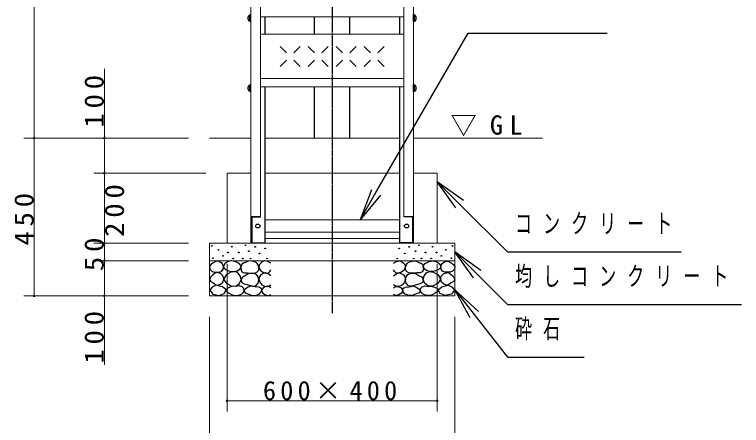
# Model space of a CAD drawing. Units: millimetres at full size. Extents: x -11723 to 0, y -1854 to 8010.
# Drawn here: x -4549 to -2475, y 1410 to 2583 of the extents above; entities that cross this region are included whole.
import ezdxf

# ---------------------------------------------------------------- set-up
doc = ezdxf.new("R2010")
doc.units = ezdxf.units.MM
doc.linetypes.add('USER2', pattern=[6, 3, -1, 1, -1])
doc.layers.add('線', color=2, linetype='Continuous', lineweight=25)
doc.layers.add('補助', color=2, linetype='Continuous', lineweight=13)
doc.styles.add('ＭＳ ゴシック', font='')
doc.styles.get('ＭＳ ゴシック').set_extended_font_data('MS Gothic')

# ---------------------------------------------------------------- blocks, each defined once
blk = doc.blocks.new('dimension_origin')
at = {"color": 0, "linetype": 'Continuous', "lineweight": -2}
blk.add_circle((0, 0), 1.25, dxfattribs=at)

msp = doc.modelspace()

# ---------------------------------------------------------------- linework, layer by layer
at = {"layer": '線', "color": 20, "linetype": 'USER2'}
msp.add_line((-3643.169, 5350), (-3643.169, 1730), dxfattribs=at)
at = {"layer": '線', "color": 7, "lineweight": 13}
for p, q in [((-3875.369, 1930), (-3875.369, 4200)), ((-3847.369, 2004.818), (-3847.369, 4200)), ((-3438.969, 2004.818), (-3438.969, 4200)), ((-3410.969, 1930), (-3410.969, 4200)), ((-3847.369, 2576.627), (-3438.969, 2576.627)), ((-3847.369, 2526.316), (-3438.969, 2526.316)), ((-3847.369, 2399.902), (-3438.969, 2399.902)), ((-3847.369, 2376.627), (-3438.969, 2376.627)), ((-3993.169, 2230), (-3875.369, 2230)), ((-3835.369, 2230), (-3450.969, 2230)), ((-3410.969, 2230), (-3043.169, 2230)), ((-3943.169, 1930), (-3943.169, 2130)), ((-3943.169, 2130), (-3875.369, 2130)), ((-3835.369, 2130), (-3450.969, 2130)), ((-3410.969, 2130), (-3343.169, 2130)), ((-3343.169, 2130), (-3343.169, 1930)), ((-3875.369, 2006.27), (-3847.369, 2006.27)), ((-3835.369, 1996.825), (-3450.969, 1996.825)), ((-3410.969, 2006.27), (-3438.969, 2006.27)), ((-3835.369, 1961.185), (-3450.969, 1961.185)), ((-3993.169, 1780), (-3993.169, 1930)), ((-3293.169, 1930), (-3993.169, 1930)), ((-3875.369, 1930), (-3835.369, 1930)), ((-3835.369, 1943.026), (-3450.969, 1943.026)), ((-3410.969, 1930), (-3450.969, 1930)), ((-3293.169, 1930), (-3293.169, 1780)), ((-3293.169, 1880), (-3993.169, 1880)), ((-3293.169, 1780), (-3993.169, 1780))]:
    msp.add_line(p, q, dxfattribs=at)
at = {"layer": '線'}
for p, q in [((-3882.719, 2568.602), (-3882.719, 2576.602)), ((-3877.369, 2581.252), (-3878.369, 2581.252)), ((-3878.369, 2563.952), (-3878.369, 2581.252)), ((-3877.369, 2582.602), (-3875.369, 2582.602)), ((-3877.369, 2562.602), (-3877.369, 2582.602)), ((-3877.369, 2563.952), (-3877.369, 2581.252)), ((-3875.369, 2562.602), (-3875.369, 2582.602)), ((-3835.369, 2576.627), (-3835.369, 2526.316)), ((-3693.969, 2526.316), (-3693.969, 2576.627)), ((-3592.369, 2526.316), (-3592.369, 2576.627)), ((-3450.969, 2576.627), (-3450.969, 2526.316)), ((-3408.985, 2582.602), (-3410.985, 2582.602)), ((-3410.985, 2562.602), (-3410.985, 2582.602)), ((-3408.985, 2562.602), (-3408.985, 2582.602)), ((-3408.985, 2581.252), (-3407.985, 2581.252)), ((-3408.985, 2563.952), (-3408.985, 2581.252)), ((-3407.985, 2563.952), (-3407.985, 2581.252)), ((-3403.635, 2568.602), (-3403.635, 2576.602)), ((-3877.369, 2563.952), (-3878.369, 2563.952)), ((-3877.369, 2562.602), (-3875.369, 2562.602)), ((-3408.985, 2562.602), (-3410.985, 2562.602)), ((-3408.985, 2563.952), (-3407.985, 2563.952)), ((-3773.775, 2473.716), (-3791.453, 2491.393)), ((-3734.884, 2491.393), (-3752.562, 2473.716)), ((-3693.775, 2473.716), (-3711.453, 2491.393)), ((-3654.884, 2491.393), (-3672.562, 2473.716)), ((-3613.775, 2473.716), (-3631.453, 2491.393)), ((-3574.884, 2491.393), (-3592.562, 2473.716)), ((-3533.775, 2473.716), (-3551.453, 2491.393)), ((-3494.884, 2491.393), (-3512.562, 2473.716)), ((-3773.775, 2452.502), (-3791.453, 2434.825)), ((-3734.884, 2434.825), (-3752.562, 2452.502)), ((-3693.775, 2452.502), (-3711.453, 2434.825)), ((-3654.884, 2434.825), (-3672.562, 2452.502)), ((-3613.775, 2452.502), (-3631.453, 2434.825)), ((-3574.884, 2434.825), (-3592.562, 2452.502)), ((-3533.775, 2452.502), (-3551.453, 2434.825)), ((-3494.884, 2434.825), (-3512.562, 2452.502)), ((-3882.719, 2368.602), (-3882.719, 2376.602)), ((-3877.369, 2381.252), (-3878.369, 2381.252)), ((-3878.369, 2363.952), (-3878.369, 2381.252)), ((-3877.369, 2382.602), (-3875.369, 2382.602)), ((-3877.369, 2362.602), (-3877.369, 2382.602)), ((-3877.369, 2363.952), (-3877.369, 2381.252)), ((-3875.369, 2362.602), (-3875.369, 2382.602)), ((-3835.369, 2376.627), (-3835.369, 1930)), ((-3693.969, 2230), (-3693.969, 2376.627)), ((-3592.369, 2230), (-3592.369, 2376.627)), ((-3450.969, 2376.627), (-3450.969, 1930)), ((-3408.985, 2382.602), (-3410.985, 2382.602)), ((-3410.985, 2362.602), (-3410.985, 2382.602)), ((-3408.985, 2362.602), (-3408.985, 2382.602)), ((-3408.985, 2381.252), (-3407.985, 2381.252)), ((-3408.985, 2363.952), (-3408.985, 2381.252)), ((-3407.985, 2363.952), (-3407.985, 2381.252)), ((-3403.635, 2368.602), (-3403.635, 2376.602)), ((-3877.369, 2363.952), (-3878.369, 2363.952)), ((-3877.369, 2362.602), (-3875.369, 2362.602)), ((-3408.985, 2362.602), (-3410.985, 2362.602)), ((-3408.985, 2363.952), (-3407.985, 2363.952)), ((-3872.169, 2004.818), (-3847.369, 2004.818)), ((-3872.169, 2004.818), (-3872.169, 1931.453)), ((-3414.169, 2004.818), (-3438.969, 2004.818)), ((-3414.169, 2004.818), (-3414.169, 1931.453)), ((-3872.169, 1931.453), (-3835.369, 1931.453)), ((-3414.169, 1931.453), (-3450.969, 1931.453))]:
    msp.add_line(p, q, dxfattribs=at)
for points in [[(-3970.72, 1879.402), (-3977.182, 1876.862), (-3983.394, 1873.382), (-3989.252, 1869.344), (-3992.899, 1863.877), (-3991.887, 1856.294), (-3986.879, 1849.935), (-3980.014, 1847.345), (-3972.304, 1847.084), (-3964.692, 1847.688), (-3958.363, 1850.252), (-3954.611, 1855.538), (-3953.293, 1861.976), (-3954.141, 1867.181), (-3957.095, 1872.115), (-3963.255, 1876.942)], [(-3931.296, 1879.493), (-3936.201, 1878.876), (-3941.837, 1876.79), (-3949.809, 1871.002), (-3953.46, 1864.086), (-3952.585, 1860.124), (-3948.865, 1855.707), (-3939.374, 1850.934), (-3929.404, 1849.49), (-3922.053, 1849.318), (-3914.538, 1850.842), (-3906.939, 1855.456), (-3903.185, 1861.653), (-3904.155, 1866.306), (-3908.861, 1871.654), (-3919.53, 1877.861)], [(-3879.476, 1879.699), (-3884.737, 1877.47), (-3890.216, 1875.224), (-3896.371, 1872.997), (-3901.135, 1869.854), (-3903.033, 1865.463), (-3903.462, 1859.83), (-3903.167, 1853.701), (-3900.777, 1848.553), (-3893.412, 1845.683), (-3884.309, 1845.331), (-3877.026, 1844.746), (-3869.81, 1844.436), (-3861.702, 1845.815), (-3855.311, 1849.627), (-3852.612, 1855.292), (-3852.268, 1861.799), (-3853.857, 1867.512), (-3856.922, 1872.002), (-3860.325, 1874.489), (-3864.977, 1876.477), (-3872.154, 1878.656)], [(-3406.861, 1879.699), (-3401.6, 1877.47), (-3396.121, 1875.224), (-3389.966, 1872.997), (-3385.202, 1869.854), (-3383.304, 1865.463), (-3382.875, 1859.83), (-3383.17, 1853.701), (-3385.56, 1848.553), (-3392.925, 1845.683), (-3402.028, 1845.331), (-3409.311, 1844.746), (-3416.527, 1844.436), (-3424.635, 1845.815), (-3431.026, 1849.627), (-3433.725, 1855.292), (-3434.069, 1861.799), (-3432.48, 1867.512), (-3429.415, 1872.002), (-3426.013, 1874.489), (-3421.36, 1876.477), (-3414.183, 1878.656)], [(-3355.041, 1879.493), (-3350.137, 1878.876), (-3344.5, 1876.79), (-3336.529, 1871.002), (-3332.877, 1864.086), (-3333.752, 1860.124), (-3337.472, 1855.707), (-3346.963, 1850.934), (-3356.933, 1849.49), (-3364.284, 1849.318), (-3371.8, 1850.842), (-3379.398, 1855.456), (-3383.152, 1861.653), (-3382.182, 1866.306), (-3377.476, 1871.654), (-3366.807, 1877.861)], [(-3315.617, 1879.402), (-3309.155, 1876.862), (-3302.943, 1873.382), (-3297.085, 1869.344), (-3293.438, 1863.877), (-3294.45, 1856.294), (-3299.458, 1849.935), (-3306.323, 1847.345), (-3314.033, 1847.084), (-3321.645, 1847.688), (-3327.974, 1850.252), (-3331.727, 1855.538), (-3333.044, 1861.976), (-3332.196, 1867.181), (-3329.242, 1872.115), (-3323.082, 1876.942)], [(-3973.255, 1846.45), (-3978.584, 1843.657), (-3984.028, 1839.479), (-3990.476, 1832.659), (-3992.899, 1825.855), (-3989.272, 1821.027), (-3982.76, 1816.666), (-3976.123, 1812.379), (-3969.453, 1810.329), (-3961.808, 1812.776), (-3955.511, 1819.201), (-3952.405, 1827.478), (-3953.927, 1835.994), (-3962.085, 1843.245)], [(-3944, 1815.163), (-3931.411, 1808.307), (-3918.052, 1807.324), (-3907.768, 1814.778), (-3902.915, 1826.515), (-3905.196, 1837.293), (-3912.105, 1845.436), (-3920.93, 1848.869), (-3932.107, 1847.598), (-3945.861, 1839.543), (-3951.838, 1828.678), (-3949.203, 1821.484)], [(-3342.337, 1815.163), (-3354.927, 1808.307), (-3368.286, 1807.324), (-3378.569, 1814.778), (-3383.422, 1826.515), (-3381.142, 1837.293), (-3374.232, 1845.436), (-3365.407, 1848.869), (-3354.23, 1847.598), (-3340.476, 1839.543), (-3334.499, 1828.678), (-3337.134, 1821.484)], [(-3313.082, 1846.45), (-3307.753, 1843.657), (-3302.31, 1839.479), (-3295.861, 1832.659), (-3293.438, 1825.855), (-3297.065, 1821.027), (-3303.577, 1816.666), (-3310.214, 1812.379), (-3316.885, 1810.329), (-3324.529, 1812.776), (-3330.826, 1819.201), (-3333.932, 1827.478), (-3332.41, 1835.994), (-3324.252, 1843.245)], [(-3880.481, 1843.084), (-3885.974, 1840.291), (-3891.563, 1837.138), (-3897.757, 1833.53), (-3902.104, 1828.759), (-3903.094, 1823.231), (-3901.023, 1817.677), (-3894.305, 1813.918), (-3886.157, 1812.271), (-3879.739, 1810.108), (-3873.453, 1807.946), (-3867.082, 1806.919), (-3860.479, 1808.487), (-3854.301, 1815.719), (-3852.37, 1825.786), (-3854.078, 1834.29), (-3859.398, 1840.922), (-3869.469, 1844.208)], [(-3405.857, 1843.084), (-3400.363, 1840.291), (-3394.775, 1837.138), (-3388.58, 1833.53), (-3384.233, 1828.759), (-3383.243, 1823.231), (-3385.314, 1817.677), (-3392.032, 1813.918), (-3400.18, 1812.271), (-3406.598, 1810.108), (-3412.884, 1807.946), (-3419.255, 1806.919), (-3425.858, 1808.487), (-3432.036, 1815.719), (-3433.967, 1825.786), (-3432.259, 1834.29), (-3426.94, 1840.922), (-3416.868, 1844.208)], [(-3974.074, 1810.517), (-3985.393, 1804.498), (-3992.205, 1795.683), (-3983.718, 1784.413), (-3965.283, 1780.299), (-3950.929, 1786.41), (-3945.504, 1796.782), (-3956.286, 1805.89)], [(-3916.97, 1806.373), (-3924.505, 1806.999), (-3932.647, 1805.562), (-3941.575, 1801.504), (-3945.892, 1796.102), (-3943.205, 1791.419), (-3937.242, 1786.912), (-3930.764, 1783.069), (-3923.457, 1780.695), (-3911.609, 1780.928), (-3901.293, 1785.02), (-3896.59, 1789.827), (-3894.536, 1795.561), (-3895.595, 1800.709), (-3899.671, 1805.292), (-3908.07, 1807.832)], [(-3874.664, 1808.205), (-3883.132, 1804.61), (-3890.071, 1799.826), (-3893.095, 1797.311), (-3894.936, 1793.88), (-3890.971, 1788.391), (-3881.151, 1784.149), (-3871.412, 1780.924), (-3862.23, 1780.365), (-3851.388, 1784.869), (-3844.661, 1792.528), (-3843.853, 1796.519), (-3845.202, 1800.908), (-3852.843, 1804.685), (-3862.501, 1805.502), (-3868.73, 1806.747)], [(-3411.673, 1808.205), (-3403.205, 1804.61), (-3396.267, 1799.826), (-3393.243, 1797.311), (-3391.401, 1793.88), (-3395.367, 1788.391), (-3405.186, 1784.149), (-3414.925, 1780.924), (-3424.107, 1780.365), (-3434.949, 1784.869), (-3441.676, 1792.528), (-3442.484, 1796.519), (-3441.136, 1800.908), (-3433.494, 1804.685), (-3423.837, 1805.502), (-3417.607, 1806.747)], [(-3369.367, 1806.373), (-3361.832, 1806.999), (-3353.69, 1805.562), (-3344.762, 1801.504), (-3340.445, 1796.102), (-3343.132, 1791.419), (-3349.095, 1786.912), (-3355.574, 1783.069), (-3362.88, 1780.695), (-3374.728, 1780.928), (-3385.044, 1785.02), (-3389.747, 1789.827), (-3391.801, 1795.561), (-3390.742, 1800.709), (-3386.666, 1805.292), (-3378.268, 1807.832)], [(-3312.264, 1810.517), (-3300.944, 1804.498), (-3294.133, 1795.683), (-3302.619, 1784.413), (-3321.054, 1780.299), (-3335.408, 1786.41), (-3340.833, 1796.782), (-3330.052, 1805.89)]]:
    msp.add_lwpolyline(points, close=True, dxfattribs=at)
for points in [[(-3818.169, 1873.299), (-3826.595, 1878.154), (-3835.278, 1879.636), (-3840.898, 1877.948), (-3846.051, 1874.249), (-3850.523, 1868.941), (-3852.388, 1862.209), (-3848.72, 1853.439), (-3840.665, 1847), (-3832.366, 1844.621), (-3825.139, 1845.733), (-3821.089, 1849.109), (-3818.169, 1853.654)], [(-3468.169, 1873.299), (-3459.742, 1878.154), (-3451.059, 1879.636), (-3445.439, 1877.948), (-3440.286, 1874.249), (-3435.814, 1868.941), (-3433.949, 1862.209), (-3437.617, 1853.439), (-3445.672, 1847), (-3453.971, 1844.621), (-3461.198, 1845.733), (-3465.248, 1849.109), (-3468.169, 1853.654)], [(-3818.485, 1837.178), (-3825.626, 1842.64), (-3833.694, 1845.099), (-3840.4, 1843.875), (-3846.368, 1840.03), (-3850.761, 1834.248), (-3852.388, 1827.039), (-3849.724, 1818.431), (-3843.516, 1811.513), (-3835.877, 1807.642), (-3828.308, 1806.761), (-3823.154, 1808.2), (-3818.485, 1810.88)], [(-3467.852, 1837.178), (-3460.711, 1842.64), (-3452.643, 1845.099), (-3445.938, 1843.875), (-3439.969, 1840.03), (-3435.577, 1834.248), (-3433.949, 1827.039), (-3436.613, 1818.431), (-3442.821, 1811.513), (-3450.46, 1807.642), (-3458.029, 1806.761), (-3463.183, 1808.2), (-3467.852, 1810.88)], [(-3818.169, 1802.642), (-3824.187, 1805.96), (-3831.476, 1806.761), (-3840.193, 1802.427), (-3844.467, 1795.671), (-3843.855, 1792.001), (-3840.982, 1787.75), (-3833.819, 1782.278), (-3826.407, 1780.462), (-3822.111, 1781.514), (-3818.169, 1783.631)], [(-3468.169, 1802.642), (-3462.15, 1805.96), (-3454.861, 1806.761), (-3446.145, 1802.427), (-3441.87, 1795.671), (-3442.482, 1792.001), (-3445.355, 1787.75), (-3452.518, 1782.278), (-3459.931, 1780.462), (-3464.227, 1781.514), (-3468.169, 1783.631)]]:
    msp.add_lwpolyline(points, dxfattribs=at)
for centre in [(-3986.562, 1922.177), (-3967.552, 1910.77), (-3929.213, 1919.959), (-3890.752, 1924.091), (-3880.751, 1907.063), (-3862.641, 1919.496), (-3834.26, 1915.172), (-3452.077, 1915.172), (-3423.696, 1919.496), (-3405.586, 1907.063), (-3395.585, 1924.091), (-3357.124, 1919.959), (-3318.786, 1910.77), (-3299.775, 1922.177), (-3983.394, 1887.323), (-3954.561, 1893.977), (-3940.619, 1903.483), (-3925.727, 1886.373), (-3909.672, 1903.549), (-3898.05, 1886.521), (-3850.478, 1900.846), (-3435.859, 1900.846), (-3388.287, 1886.521), (-3376.665, 1903.549), (-3360.61, 1886.373), (-3345.718, 1903.483), (-3331.777, 1893.977), (-3302.943, 1887.323), (-3875.886, 1885.98), (-3828.854, 1885.98), (-3457.483, 1885.98), (-3410.452, 1885.98)]:
    msp.add_circle(centre, 1, dxfattribs=at)
for centre, start, end in [((-3873.782, 2572.602), 117.93242, 155.88589), ((-3412.571, 2572.602), 24.11411, 62.06758), ((-3873.782, 2572.602), 204.11411, 242.06758), ((-3412.571, 2572.602), 297.93242, 335.88589), ((-3873.782, 2372.602), 117.93242, 155.88589), ((-3873.782, 2372.602), 204.11411, 242.06758), ((-3412.571, 2372.602), 24.11411, 62.06758), ((-3412.571, 2372.602), 297.93242, 335.88589)]:
    msp.add_arc(centre, 9.791, start, end, dxfattribs=at)
for centre in [(-3855.369, 1979.005), (-3430.969, 1979.005)]:
    msp.add_ellipse(centre, major_axis=(-6, 0), ratio=0.891007, dxfattribs=at)
at = {"layer": '補助'}
for p, q in [((-4493.169, 2230), (-4493.169, 4200)), ((-4293.169, 2130), (-4293.169, 2427.571)), ((-4053.169, 2230), (-4523.169, 2230)), ((-4053.169, 2230), (-4523.169, 2230)), ((-4493.169, 1780), (-4493.169, 2230)), ((-4053.169, 2230), (-4323.169, 2230)), ((-4003.169, 2130), (-4323.169, 2130)), ((-4003.169, 2130), (-4323.169, 2130)), ((-4293.169, 1930), (-4293.169, 2130)), ((-4053.169, 1930), (-4323.169, 1930)), ((-4053.169, 1930), (-4323.169, 1930)), ((-4293.169, 1877), (-4293.169, 1933)), ((-4053.169, 1880), (-4323.169, 1880)), ((-4053.169, 1880), (-4323.169, 1880)), ((-4293.169, 1582.429), (-4293.169, 1880)), ((-3943.169, 1870), (-3943.169, 1450)), ((-3343.169, 1870), (-3343.169, 1450)), ((-4053.169, 1780), (-4523.169, 1780)), ((-4053.169, 1780), (-4323.169, 1780)), ((-3993.169, 1720), (-3993.169, 1250)), ((-3293.169, 1720), (-3293.169, 1250)), ((-3343.169, 1480), (-3943.169, 1480))]:
    msp.add_line(p, q, dxfattribs=at)
at = {"layer": '補助', "lineweight": 25}
for p, q in [((-3518.169, 2074.768), (-3255.34, 2530)), ((-3255.34, 2530), (-3225.34, 2530)), ((-3225.34, 2530), (-2858.756, 2530)), ((-3290.136, 2030.754), (-3343.169, 2105)), ((-3268.922, 2051.967), (-3343.169, 2105)), ((-3343.169, 2105), (-3279.529, 2041.36)), ((-3531.159, 2082.268), (-3563.169, 1996.825)), ((-3563.169, 1996.825), (-3518.169, 2074.768)), ((-3505.178, 2067.268), (-3563.169, 1996.825)), ((-3279.529, 2041.36), (-3143.169, 1905)), ((-3240.136, 1830.754), (-3293.169, 1905)), ((-3218.922, 1851.967), (-3293.169, 1905)), ((-3293.169, 1905), (-3229.529, 1841.36)), ((-3143.169, 1905), (-3113.169, 1905)), ((-3113.169, 1905), (-2647.215, 1905)), ((-3229.529, 1841.36), (-3143.169, 1755)), ((-3249.574, 1716.81), (-3293.169, 1796.963)), ((-3225.935, 1735.282), (-3293.169, 1796.963)), ((-3293.169, 1796.963), (-3237.754, 1726.046)), ((-3143.169, 1755), (-3113.169, 1755)), ((-3113.169, 1755), (-2475.425, 1755)), ((-3237.754, 1726.046), (-3143.169, 1605)), ((-3143.169, 1605), (-3113.169, 1605)), ((-3113.169, 1605), (-2924.544, 1605))]:
    msp.add_line(p, q, dxfattribs=at)

# ---------------------------------------------------------------- block references
at = {"layer": '補助', "xscale": 2, "yscale": 2}
for p, rotation in [((-4493.169, 2230), 90), ((-4493.169, 2230), 270), ((-4293.169, 2230), 270), ((-4293.169, 2130), 270), ((-4293.169, 2130), 90), ((-4293.169, 1930), 90), ((-4293.169, 1930), 90), ((-4293.169, 1880), 270), ((-4293.169, 1880), 270), ((-4493.169, 1780), 90), ((-4293.169, 1780), 90), ((-3343.169, 1480), 180)]:
    msp.add_blockref('dimension_origin', p, dxfattribs=dict(at, rotation=rotation))
msp.add_blockref('dimension_origin', (-3943.169, 1480), dxfattribs=at)

# ---------------------------------------------------------------- texts
at = {"layer": '補助', "char_height": 54.99, "rotation": 90, "style": 'ＭＳ ゴシック'}
for s, insert, attachment_point in [('\\T1.33;\\W1.1;100', (-4294.169, 2341.857), 8), ('\\T1.33;\\W1.1;200', (-4292.169, 2030), 2), ('\\T1.33;\\W1.1;450', (-4494.169, 2005), 8), ('\\T1.34;\\W1.1;50', (-4294.169, 1905), 8), ('\\T1.33;\\W1.1;100', (-4294.169, 1668.143), 8)]:
    msp.add_mtext(s, dxfattribs=dict(at, insert=insert, attachment_point=attachment_point))
at = {"layer": '補助', "char_height": 54.99, "style": 'ＭＳ ゴシック'}
for s, insert, attachment_point in [('\\T1.5;▽GL', (-3305.669, 2235), 7), ('\\T1.64;\\W0.65;コンクリート', (-3121.419, 2013.75), 1), ('\\T1.64;\\W0.65;均しコンクリート', (-3121.419, 1863.75), 1), ('\\T1.64;\\W0.65;砕石', (-3121.419, 1713.75), 1), ('\\T1.32;600×400', (-3643.169, 1481), 8)]:
    msp.add_mtext(s, dxfattribs=dict(at, insert=insert, attachment_point=attachment_point))

doc.saveas('drawing.dxf')
